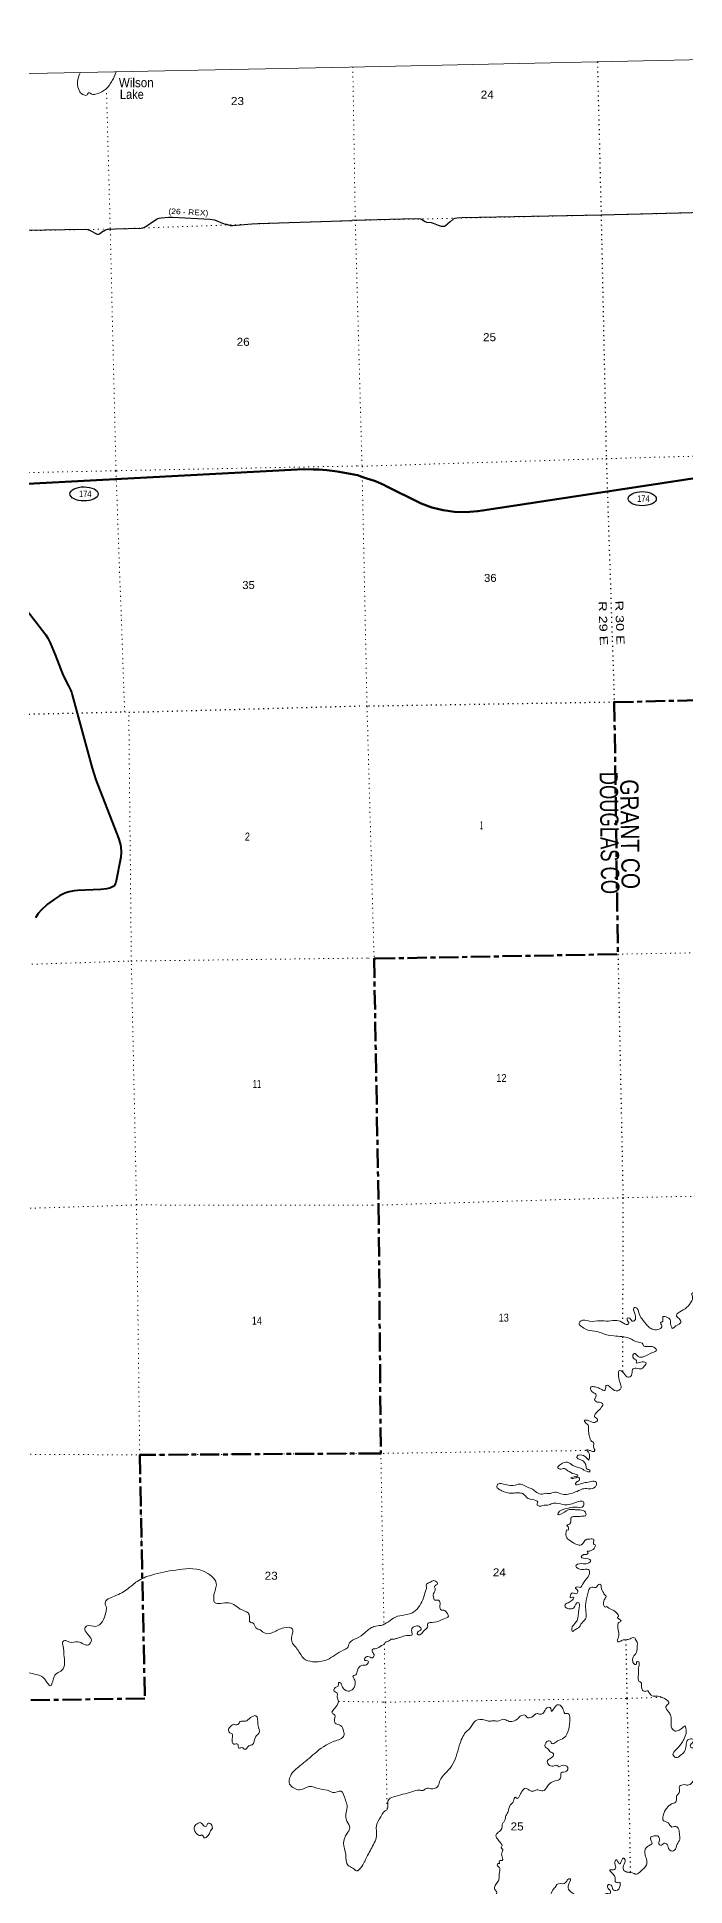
# Model space of a CAD drawing. Header units: feet. Extents: x 246606 to 497223, y 1368 to 189004.
# Drawn here: x 455535 to 469715, y 148566 to 189004 of the extents above; entities that cross this region are included whole.
import ezdxf
from ezdxf.enums import TextEntityAlignment as Align

# ---------------------------------------------------------------- set-up
doc = ezdxf.new("R2010")
doc.units = ezdxf.units.FT
doc.header["$LTSCALE"] = 70
doc.linetypes.add('DOTTED', pattern=[1.5, 0.3, -1.2])
doc.linetypes.add('LONG_DASH_SHORT_DASH', pattern=[9.9, 6, -1.2, 1.5, -1.2])
for name, color, linetype, lineweight in [('11', 7, 'LONG_DASH_SHORT_DASH', 60), ('17', 7, 'Continuous', 25), ('23', 7, 'Continuous', 70), ('26', 7, 'Continuous', 40), ('29', 7, 'Continuous', 25), ('30', 7, 'Continuous', 25), ('39', 7, 'Continuous', 13), ('4', 7, 'Continuous', 13), ('6', 7, 'DOTTED', 25), ('7', 7, 'DOTTED', 13)]:
    doc.layers.add(name, color=color, linetype=linetype, lineweight=lineweight)
doc.layers.add('12', color=7, linetype='Continuous')
doc.layers.add('41', color=7, linetype='Continuous')

msp = doc.modelspace()

# ---------------------------------------------------------------- linework, layer by layer
at = {"layer": '11'}
for p, q in [((468167.7, 174454.92), (468247.09, 168945.47)), ((463059.87, 158026.68), (462989.29, 158027.99)), ((463059.87, 158026.68), (462989.29, 158027.99))]:
    msp.add_line(p, q, dxfattribs=at)
for points in [[(468167.7, 174454.92), (473493.23, 174586.36), (473628.3, 174585.25), (478871.89, 174727.01), (478966.49, 174733.1), (484252.57, 174867.71), (484323.08, 174869.24), (489606.7, 175023.98), (493487.68, 175164.82)], [(462911.78, 168850.13), (462952.6, 168848.78), (468247.09, 168945.47)], [(462911.78, 168850.13), (463009.94, 163445.98), (463060.07, 158026.68), (463060.08, 158025.91)], [(462989.29, 158027.99), (457783.97, 157993.85), (457896.37, 152668.42), (452551.05, 152580.93), (447259.31, 152393.25), (447326.88, 146970.59), (441977.75, 146842.38), (442075.46, 142008.47)]]:
    msp.add_lwpolyline(points, dxfattribs=at)
at = {"layer": '17'}
for centre in [(456565.73, 179011.01), (468777.77, 178906.13)]:
    msp.add_ellipse(centre, major_axis=(309.24, -1), ratio=0.500121, dxfattribs=at)
at = {"layer": '23'}
for points in [[(454220.97, 179175.2), (461376.19, 179548.77), (461582.26, 179548.31), (461705.29, 179544.15), (461881.05, 179530.32), (462049.54, 179510.09), (462148.38, 179494.36), (462547.81, 179421.93)], [(462547.81, 179421.93), (462640.36, 179382.88), (462730.91, 179356.36), (462939.99, 179289.19), (463140.9, 179200.54), (463160.12, 179190.7), (463941.54, 178800.57), (464178.49, 178715.01), (464423.08, 178654.69), (464672.64, 178620.26), (464924.42, 178612.11), (465175.69, 178630.32), (465280.8, 178645.86), (473283.24, 179865.96)]]:
    msp.add_lwpolyline(points, dxfattribs=at)
at = {"layer": '26'}
msp.add_lwpolyline([(455166.45, 176657.74), (455727.52, 175927.32), (455773.73, 175858.69), (455822.32, 175750.79), (455936.2, 175491.74), (456108.74, 175039.63), (456224.23, 174816.92), (456269.09, 174724.7), (456289.61, 174677.5), (456309.19, 174618.08), (456744.79, 173016.75), (456820.36, 172755.28), (457318.9, 171481.47), (457351.12, 171386.35), (457363.42, 171337.1), (457371.55, 171284.31), (457379.83, 171177), (457371.97, 171066.41), (457261.12, 170512.41), (457248.56, 170481.21), (457230.09, 170450.43), (457199.33, 170423.74), (457174.71, 170407.33), (457127.53, 170388.85), (457057.79, 170372.43), (456931.9, 170359.59), (456418.84, 170338.57), (456353.08, 170331.21), (456240.38, 170305.73), (456164.49, 170283.15), (456105, 170260.57), (456029.11, 170223.63), (455941.26, 170165.4), (455765.1, 170038.42), (455629.32, 169909.87), (455564.51, 169836.74), (455504.08, 169741.07)], dxfattribs=at)
at = {"layer": '29'}
for points in [[(453030.8, 184743.43), (456586.9, 184799.28), (456642.4, 184795.16), (456686.28, 184780.69), (456855.64, 184692.71), (456876.78, 184690.37), (456901.71, 184697.86), (456949.83, 184736.49), (457036.18, 184789.76), (457080.26, 184802.16), (457109.19, 184802.16), (457246.93, 184806.29), (457816.78, 184822.61), (457854.18, 184827.6), (457873.64, 184837.61), (457914.03, 184860.03), (458083.32, 184975.86), (458168.35, 185029.69), (458208.24, 185044.66), (458249.74, 185048.98), (458422.67, 185064.62), (458498.04, 185064.96), (459325.28, 185023.45), (459416.72, 185004.86), (459634.46, 184919.91), (459681.83, 184907.44), (459766.6, 184884.98), (459815.06, 184884.22), (460237.44, 184920.69), (460369.68, 184926.2), (462432.93, 184988.96)], [(464828.71, 185050.27), (464725.95, 185044.2), (464677.87, 185034.95), (464643.81, 185022.38), (464575.07, 184963.83), (464472.63, 184873.98), (464450.45, 184861.03), (464431.2, 184856.62), (464413.47, 184857.33), (464389.43, 184861.03), (464321.25, 184883.44), (464213.77, 184927.64), (464169.93, 184939.2), (464067.7, 184949.84), (464031.93, 184959.11), (463971.56, 184999.8), (463951.22, 185010.9), (463930.99, 185018.45), (463809.6, 185024.76), (462432.93, 184988.96)], [(471844.79, 185208.63), (467879.06, 185109.91), (464828.71, 185050.27)]]:
    msp.add_lwpolyline(points, dxfattribs=at)
at = {"layer": '39'}
for points in [[(456482.83, 188223.61), (456421.94, 188022.7), (456474.11, 187806.14), (456558.94, 187735.52), (456635.77, 187739.32), (456653.14, 187771.98), (456681.15, 187784.73), (456732.56, 187753.66), (456819.61, 187753.67), (456997.79, 187830.4), (457155.32, 188001.42), (457207.44, 188099.42), (457267.75, 188240.17)], [(468897.19, 160816.81), (468971.23, 160756.04), (469088.77, 160730.59), (469196.57, 160775.52), (469207.56, 160822.18), (469179.82, 160886.07), (469217.68, 160905.13), (469230.87, 160943.77), (469231.1, 161018.42), (469305.9, 161010.11), (469388.04, 160947.52), (469406.95, 160830.96), (469428.54, 160770.96), (469428.69, 160764.91), (469516.24, 160813.39), (469623.23, 160892.6), (469587, 160974.44), (469526.83, 161045.63), (469559.98, 161092.82), (469714.94, 161189.3), (469836.89, 161317.28), (469880.84, 161419.18), (469877.91, 161457.44), (469864.66, 161505.54), (469862.17, 161525.66), (469916.33, 161537.03), (469980.24, 161562.76), (470023.89, 161592.04), (470034.35, 161660.88), (470078.68, 161661.93), (470105.64, 161715.02), (470153.28, 161746.42), (470172.19, 161714.59), (470204.9, 161779.92), (470225.91, 161828.84), (470276.39, 161741.28), (470220.45, 161635.05), (470212.02, 161481.54), (470237.93, 161409.53), (470249.54, 161345.26), (470363.68, 161378.23), (470534.86, 161471.07), (470608.16, 161525.26), (470594.92, 161573.36), (470529.71, 161686.79), (470497.41, 161857.49), (470437.44, 162005.34), (470341.57, 162136.2), (470278.09, 162261.77), (470215.86, 162334.93), (470124.94, 162427.58), (470115.05, 162504), (470223.1, 162454.12), (470340.46, 162352.02), (470397.02, 162262.59), (470441.98, 162237.43), (470451.29, 162185.21), (470501.67, 162101.68), (470561.36, 162050.65), (470613.99, 161957.1), (470622.2, 161951.24), (470688.93, 162027.47), (470736.71, 162052.81), (470782.77, 162066.01), (470795.49, 162040.09), (470746.79, 161968.33), (470689.37, 161839.87), (470668.65, 161778.86), (470739.42, 161770.46), (470830.9, 161823.07), (470828.37, 161675.75), (470776.42, 161486.9), (470700.19, 161386.24), (470697.51, 161244.97), (470742.13, 161233.93), (470877.57, 161303.72), (470909.37, 161407.36), (470964.73, 161453.06), (471050.61, 161487.38), (471092.97, 161571.1), (471096.71, 161668.01), (471133.84, 161717.31), (471242.41, 161729.98), (471343.4, 161807.03), (471384.32, 161866.5), (471388.05, 161963.42), (471479.88, 162001.92), (471534.77, 161983.05), (471646.02, 162052.27), (471727.1, 162118.75), (471781.74, 162194.69)], [(467564.53, 158110.18), (467744.59, 158084.21), (467712.25, 158172.2), (467721.08, 158224.86), (467714.07, 158265.04), (467675.16, 158290.34), (467621.99, 158406.07), (467600.35, 158552.82), (467594.11, 158645.46), (467528.13, 158706.43), (467507.17, 158740.22), (467614.01, 158740.75), (467743.89, 158705.51), (467803.04, 158761.39), (467780.01, 158797.15), (467736.97, 158826.38), (467808.6, 158951.14), (467902.82, 159058.28), (467915.82, 159104.99), (467844.28, 159145.65), (467761.14, 159165.86), (467738.06, 159203.64), (467766.98, 159258.79), (467765.54, 159319.28), (467681.53, 159375.78), (467652.93, 159475.96), (467719.23, 159485.61), (467820.66, 159459.78), (467918.63, 159409.67), (467953.08, 159402.42), (467976.25, 159445.33), (467992.75, 159514.31), (468080.31, 159478.07), (468205.3, 159394.3), (468277.45, 159412.16), (468314.63, 159459.44), (468289.53, 159581.9), (468256.66, 159776.79), (468267.35, 159835.54), (468373.48, 159781.59), (468468.29, 159695.08), (468541.98, 159733.15), (468567.21, 159858.82), (468647.09, 159890.98), (468766.36, 159877.68), (468823.5, 159933.51), (468861.97, 160011.08), (468803.06, 160029.85), (468688.73, 160004.94), (468646.27, 160009.98), (468657.49, 160046.56), (468608.07, 160089.76), (468573.72, 160177.7), (468603.08, 160214.71), (468693.47, 160144.24), (468810.44, 160142.99), (469003.88, 160232.32), (469091.34, 160284.84), (468998.79, 160361.31), (468863.63, 160364.14), (468808.75, 160383.01), (468793.82, 160416.95), (468696.04, 160459), (468496.41, 160545.02), (468154.47, 160595.38), (467919.33, 160648.29), (467779.09, 160695.38), (467590.88, 160725.19), (467472.47, 160786.92), (467400.16, 160859.84), (467428.95, 160921.05), (467626.56, 160919.7), (467852.2, 160927.09), (468039.84, 160921.47), (468222.97, 160935.92), (468367.48, 160878.84), (468452.88, 160848.59), (468488.57, 160873.65), (468475.85, 160899.57), (468450.66, 160941.34), (468451.72, 160981.71), (468504.16, 160980.94), (468560.01, 160921.75), (468616.09, 160937.21), (468627.98, 161030.28), (468599.48, 161126.43), (468593.57, 161204.97), (468629.56, 161217.93), (468707, 161098.73), (468768.41, 160975.13), (468897.19, 160816.81)], [(465594.06, 157292.67), (465622.8, 157355.89), (465786.4, 157343.65), (466000.33, 157334.62), (466122.81, 157355.69), (466237.05, 157299.91), (466351, 157256.23), (466445.23, 157193.92), (466561.53, 157136.17), (466669.95, 157154.89), (466744.75, 157146.58), (466862.87, 157181.67), (466996.82, 157144.52), (467252.54, 157158.67), (467386.35, 157212.29), (467504.27, 157255.44), (467623.3, 157252.23), (467739.45, 157285.25), (467778.31, 157346.69), (467768.95, 157400.94), (467667.82, 157414.67), (467533.39, 157387.26), (467427.12, 157362.54), (467316.63, 157345.79), (467335.67, 157392.64), (467406.87, 157450.82), (467391.51, 157502.9), (467293.16, 157484.42), (467218.46, 157488.69), (467290.38, 157516.63), (467372.37, 157544.81), (467256.36, 157590.46), (467117.31, 157671.87), (467072.41, 157695.01), (466973.86, 157684.6), (466934.85, 157713.93), (466991.61, 157785.88), (467145.71, 157833.93), (467262.3, 157764.09), (467447.44, 157693.86), (467571.95, 157630.25), (467632.4, 157631.69), (467635.9, 157653.96), (467572.71, 157682.72), (467546.61, 157762.79), (467510.57, 157836.57), (467422.58, 157890.96), (467350.95, 157935.65), (467356.18, 157970.07), (467493.05, 157979.38), (467575.24, 157914.76), (467610.32, 157881.3), (467623.12, 157936.08), (467627.58, 158002.75), (467602.2, 158052.58), (467564.63, 158106.15), (467564.53, 158110.18)], [(467583.89, 154931.43), (467539, 154700.39), (467551.29, 154523.16), (467539.88, 154409.93), (467455.39, 154317.14), (467385.35, 154210.57), (467315.64, 154174.62), (467243.97, 154136.6), (467235.09, 154170.68), (467355.31, 154371.24), (467389.98, 154608.08), (467390.5, 154755.36), (467372.08, 154767.02), (467280.11, 154649.85), (467171.69, 154631.13), (467094.15, 154669.63), (467090.99, 154717.97), (467196.39, 154778.98), (467276.6, 154881.75), (467202.19, 154873.93), (467209, 154926.54), (467254.19, 154976.03), (467339.25, 154959.9), (467368.04, 155021.1), (467316.17, 155082.4), (467372.06, 155105.92), (467418.65, 155096.94), (467490.95, 155193.48), (467615.72, 155371.95), (467617.3, 155474.87), (467491.94, 155490.04), (467343.78, 155530.89), (467324.88, 155562.72), (467444.58, 155616), (467583.61, 155619.31), (467650.73, 155679.41), (467593.25, 155722.42), (467445.1, 155763.27), (467492.3, 155812.81), (467558.75, 155816.41), (467592.24, 155849.48), (467577.46, 155877.37), (467649.62, 155895.23), (467732.99, 156034.39), (467728.96, 156034.29), (467720.37, 156141), (467633.39, 156153.05), (467550.91, 156145.04), (467448.83, 156029.64), (467323.46, 156044.81), (467186.39, 156128.29), (467115.86, 156211.34), (467148.81, 156351.31), (467150.87, 156349.35), (467165.84, 156398.12), (467126.25, 156451.64), (467174.13, 156472.95), (467216.88, 156540.54), (467224.98, 156623.44), (467351.4, 156648.64), (467482.33, 156653.78), (467548.39, 156673.5), (467516.05, 156761.49), (467390.35, 156790.78), (467289.36, 156798.46), (467178.48, 156797.84), (467029.23, 156715.61), (466934.96, 156695.21), (466938.46, 156717.48), (467115.49, 156818.53), (467306.19, 156853.33), (467493.02, 156881.98), (467493.01, 156966.71), (467327.97, 156954.71), (467169.84, 156906.56), (467044.76, 156909.64), (466836.45, 156936.95), (466740.45, 156904.41), (466597.76, 156884.87), (466523.45, 156873.02), (466478.2, 156910.27), (466491.2, 156956.98), (466368.76, 157018.61), (466258.99, 157056.35), (466182.51, 157135.22), (466097.16, 157163.44), (466026.58, 157163.78), (465921.94, 157155.24), (465704.89, 157210.59), (465623.14, 157257.06), (465594.06, 157292.67)], [(454914.67, 153363.43), (454862.57, 153186.79), (454838.72, 153091.46), (454888.16, 153058.33), (455000.82, 153163.78), (455124.53, 153233.2), (455483.68, 153201.21), (455709.3, 153087.47), (455755.8, 153011.93), (455785.01, 152978.33), (455822.42, 152940.88), (455895.07, 153105.9), (455975.1, 153220.68), (456080.71, 153285.64), (456141.53, 153438.29), (456124.7, 153619.38), (456107.6, 153810.54), (456103.07, 153907.22), (456144.88, 153934.41), (456244.95, 153900.44), (456437.05, 153908.93), (456661.53, 153839.53), (456725.53, 153947.89), (456632.9, 154084.87), (456585.21, 154206.77), (456630.54, 154254.2), (456821.09, 154244.51), (456966.17, 154348.7), (457042.03, 154546.05), (457053.48, 154651.17), (457026.43, 154757.42), (457233.14, 154905.38), (457522.53, 155065.35), (457728.87, 155227.42), (458039.06, 155365.69), (458570.62, 155476.84), (459176.59, 155450.58), (459458.89, 155180.88), (459408.82, 154925.64), (459423.01, 154768.69), (459728.92, 154759.66), (460024.49, 154603.19), (460178.94, 154501.92), (460213.88, 154325.29), (460256.57, 154318.21), (460326.1, 154212.96), (460418.4, 154166.7), (460525.59, 154092.57), (460703.15, 154114.84), (460935.44, 154212.99), (461124.22, 154193.17), (461112.32, 154027.55), (461108.96, 153922.61), (461243.51, 153730.14), (461373.95, 153539.59), (461563.99, 153471.41), (461880.68, 153515.06), (462233.67, 153720.87), (462327.4, 153775.47), (462371.16, 153883.36), (462526.57, 153979.72), (462715.53, 154109.13), (462908.49, 154240.64), (463066.97, 154261.85)], [(463066.97, 154261.85), (463224.77, 154345.52), (463377.62, 154445.99), (463586.18, 154493.31), (463782.21, 154558.5), (463909.82, 154702.75), (463992.57, 154868.12), (464043.08, 155032.72), (464057.33, 155111.73), (464050.32, 155151.91), (464129.67, 155206.25), (464221.5, 155244.74), (464289, 155203.99), (464297.78, 155173.94), (464242.37, 155130.26), (464248.47, 155043.66), (464202.71, 154933.64), (464211.87, 154887.46), (464239.75, 154817.52), (464280.05, 154818.48), (464318.43, 154815.36), (464358.07, 154759.82), (464349.72, 154687), (464384.03, 154601.07), (464436.52, 154598.29), (464504.36, 154543.42), (464536.36, 154469.54), (464425.01, 154404.35), (464223.08, 154332.98), (464086.64, 154305.52), (464082.42, 154228.76), (463991.89, 154135.83), (463913.07, 154059.32), (463856.12, 154080.15), (463859.38, 154112.5), (463940.41, 154181), (463908.84, 154236.73), (463823.82, 154250.85), (463734.49, 154192.24), (463734.01, 154127.67), (463741.74, 154057.25), (463665.46, 154043.33), (463516.87, 154017.61), (463422.84, 153987.13), (463358.79, 153967.45), (463288.36, 153961.73), (463204.89, 153911.33), (463152.98, 153889.92), (463137.53, 153861.31), (463075.92, 153825.31)], [(469696.97, 150783.8), (469797.96, 150776.12), (469888.88, 150852.92), (469944.47, 150973.26), (469962.02, 151167.34), (469985.29, 151290.95), (469980.2, 151335.21), (470020.88, 151404.76), (469993.62, 151533.22), (469940.65, 151556.16), (469905.72, 151583.57), (469840.91, 151596.15), (469829.92, 151634.22), (469886.62, 151708.19), (469909.75, 151753.12), (469832.41, 151783.56), (469764.71, 151747.65), (469739.19, 151634.08), (469701.92, 151506.1), (469607.27, 151417.1), (469517.6, 151372.61), (469451.49, 151439.62), (469509.58, 151539.85), (469629.42, 151671.81), (469687.52, 151772.04), (469740.67, 151910.48), (469734.18, 152013.2), (469714.75, 152067.21), (469682.99, 152046.28), (469583.83, 151977.35), (469497.66, 151955.12), (469425.55, 152019.98), (469412.3, 152152.8), (469405.19, 152281.74), (469354.52, 152377.36), (469295.41, 152488.92), (469324.77, 152525.93), (469360.17, 152563.08), (469267, 152665.76), (469072.21, 152717.61), (468975.01, 152735.47), (468960.42, 152755.29), (468925.06, 152800.85), (468904.14, 152832.62), (468841.86, 152823.07), (468774.31, 152865.84), (468736.16, 153028.34), (468730.07, 153030.21), (468700.31, 153263.5), (468694.26, 153348.08), (468709.37, 153390.81), (468691.13, 153479.13), (468661.1, 153470.35), (468650.26, 153417.64), (468620.13, 153412.89), (468570.14, 153480.29), (468578.14, 153567.22), (468654.04, 153681.99), (468665.98, 153773.05), (468648.07, 153931.99), (468643.95, 153935.93), (468620.63, 153983.79), (468533.89, 153985.76), (468494.07, 153964.64), (468401.66, 153950.33), (468327.44, 153934.44), (468255.53, 153906.51), (468237.06, 153920.19), (468251.59, 153987.11), (468263.19, 154092.28), (468243.47, 154243.1), (468265.63, 154328.36), (468317.25, 154361.86), (468236.6, 154446.69), (468246.58, 154450.96), (468142.27, 154597.75), (468021.74, 154663.47), (467997.23, 154677.01), (467971.27, 154666.3), (467934.56, 154768.31), (467957.11, 154837.43), (467985.56, 154912.75), (467942.18, 154956.1), (467929.13, 154996.13), (467929.27, 154990.08), (467889.16, 155065.78), (467854.57, 155163.81), (467808.56, 155148.59), (467781.5, 155099.53), (467676.62, 155101.07), (467583.89, 154931.43)], [(463075.92, 153825.31), (462936.81, 153755.65), (462874.9, 153739.79), (462878.44, 153681.39), (462912.69, 153609.59), (462873.53, 153558.27), (462775.64, 153586.25), (462709.81, 153548.42), (462698.67, 153509.85), (462784.32, 153485.63), (462743.87, 153406.05), (462639.03, 153389.5), (462548.57, 153286.58), (462510.67, 153186.89), (462448.99, 153145.13), (462463.94, 153115.23), (462498.66, 153025.3), (462455.99, 152875.09), (462345.86, 152828.17), (462245.32, 152880.28), (462203.03, 152949.88), (462177.29, 153005.74), (462142.58, 153017.03), (462128.22, 152946.12), (462058.46, 152904.17), (462040.21, 152827.13), (462112.58, 152768.31), (462103.82, 152715.68), (462128.22, 152633.57), (462083.32, 152491.38), (462030.21, 152431.67), (461991.78, 152352.14), (462051.7, 152305.13), (462047.77, 152222.37), (462060.39, 152125.87), (462179.09, 152076.2), (462245.05, 151952.71), (462251.55, 151858.09), (462038.25, 151730.14), (461611.93, 151464.15), (461294.9, 151198.69), (461080.17, 150969.88), (461062.4, 150796.05), (461163.99, 150703.64), (461280.36, 150666.01), (461482.92, 150739.27), (461721.09, 150688.34), (461940.95, 150641.02), (462006.53, 150610.28), (462185.91, 150640.65), (462283.99, 150449.35), (462323.54, 150329.29), (462295.71, 150153.21), (462316.22, 149986.32), (462382.75, 149840.67), (462317.3, 149710.09), (462243.67, 149504.72), (462290.56, 149257.79), (462347.45, 149015.12), (462446.13, 148956.92), (462526.65, 148896.28), (462641.54, 148993.72), (462768.91, 149234.62), (462915.68, 149508.23), (462964.52, 149654.54), (462962.46, 149890.42), (463056.69, 150082.15), (463122.87, 150184.51), (463151.99, 150206.9)], [(463150.73, 150205.89), (463197.59, 150243.76), (463213.42, 150340.97), (463219.22, 150435.92), (463338.3, 150515.41), (463738.85, 150627.83), (463903.31, 150664.02), (463984.2, 150653.84), (464049.69, 150697.76), (464156.68, 150692.24), (464300.85, 150734), (464344.5, 150848.01), (464502.67, 151063.59), (464635.7, 151234.19), (464794.19, 151689.83), (464943.15, 151953.6), (465006.33, 152009.57), (465127.32, 152177.87), (465342.69, 152193.08), (465442.05, 152169.23), (465534.5, 152181.51), (465607.28, 152173.16), (465749.44, 152214.87), (465843.14, 152174.74), (465956.13, 152171.38), (466061.53, 152232.39), (466106.82, 152277.85), (466221.29, 152296.71), (466252.43, 152259.12), (466361.29, 152259.7), (466478.35, 152339.14), (466543.26, 152322.53), (466605.39, 152338.13), (466651.97, 152413.88), (466741.21, 152476.52), (466782.13, 152451.27), (466789.57, 152392.95), (466852.61, 152454.97), (466945.59, 152529.8), (467012.95, 152495.1), (467059.87, 152387.28), (467087.18, 152341.53), (467166.05, 152331.31), (467194.6, 152233.14), (467170.1, 151992.5), (467065.66, 151806.44), (466928.16, 151738.62), (466842.82, 151682.12), (466800.5, 151681.11), (466779.34, 151722.97), (466744.6, 151742.32), (466657.62, 151669.64), (466655.04, 151609.06), (466730.94, 151554.39), (466760.26, 151508.69), (466836.01, 151460.06), (466817.55, 151389.01), (466706.44, 151313.75), (466728.75, 151223.5), (466830.37, 151189.61), (466914.71, 151203.72), (466963.79, 151174.63), (467025.63, 151202.33), (467151.67, 151158.93), (467123.37, 151077.57), (467005.3, 151040.46), (466991.97, 150923.14), (466828.32, 150852.68), (466696.1, 150732.53), (466605.38, 150647.66), (466493.98, 150669.22), (466413.86, 150647.13), (466345.49, 150639.46), (466294.35, 150670.51), (466227.03, 150703.2), (466142.02, 150632.59), (466088.1, 150526.41), (466044.78, 150483.02), (466003.9, 150506.25), (465961.54, 150422.54), (465891.12, 150332.1), (465836.38, 150175.47), (465786.35, 150075.43), (465773.97, 150002.51), (465738.86, 149953.26), (465714.01, 149896.19), (465705.71, 149821.35), (465629, 149740.85), (465576.33, 149666.97), (465628.91, 149575.43), (465683.13, 149500.07)], [(459762.71, 152048.34), (459830.35, 152094.27), (459929.43, 152098.58), (459982.49, 152160.31), (460095.63, 152168.98), (460208.97, 152248.24), (460327.34, 152289.3), (460370.79, 152096.73), (460391.99, 151903.65), (460324.87, 151837.56), (460244.6, 151654.22), (460172.28, 151632.37), (460087.43, 151547.73), (460015.42, 151592.44), (459954.93, 151582.97), (459928.46, 151667.04), (459841.41, 151667.04), (459805.86, 151789.22), (459803.2, 151891.99), (459743.59, 151926.9), (459728.17, 151974.94), (459733.4, 152007.33), (459762.71, 152048.34)], [(469004.71, 148108.56), (468962.25, 148113.6), (468843.69, 148266.11), (468734.82, 148350.26), (468593.96, 148338.83), (468517.3, 148256.32), (468476.47, 148192.81), (468451.86, 148210.38), (468400.62, 148245.47), (468349.91, 148173.66), (468344.16, 148076.69), (468284.09, 148143.85), (468246.76, 148187.34), (468203.58, 148137.9), (468202.58, 148010.79), (468136.51, 148075.78), (468128.93, 148140.16), (468090.93, 148127.15), (467982.89, 148092.3), (467865.2, 148123.79), (467779.9, 148150), (467734.75, 148183.22), (467771.3, 148256.71), (467879.78, 148273.42), (467912.3, 148346.81), (467959.7, 148388.29), (468038.15, 148396.21), (468068.51, 148390.88), (468076.76, 148467.73), (468022.93, 148526.97), (468043.36, 148600.07), (468110.77, 148563.35), (468140.81, 148487.41), (468203.85, 148464.7), (468296.01, 148573.81), (468286.27, 148644.19), (468201.54, 148646.2), (468187.1, 148744.7), (468142.86, 148824.34), (468070.02, 148919.44), (468152.69, 148919.39), (468197.69, 148976.94), (468182.86, 149091.57), (468209.96, 149138.62), (468251.56, 149085.14), (468282.7, 149047.55), (468317.77, 149098.82), (468376.39, 149176.87), (468403.5, 149139.19), (468368.15, 149015.29), (468366.23, 148926.49), (468440.12, 148871.77), (468555.46, 148854.34), (468644.89, 148824.19), (468750.15, 148891.25), (468869.79, 149031.27), (468879.82, 149118.25), (468844.5, 149246.52), (468862.96, 149402.29), (468934.3, 149454.42), (468995.71, 149500.26), (468974.31, 149552.2), (468964.37, 149630.64), (469042.29, 149660.73), (469129.08, 149656.75), (469150, 149540.24), (469143.1, 149491.66), (469184.26, 149456.33), (469255.74, 149502.42), (469320.9, 149475.73), (469372.05, 149359.94), (469441.28, 149331.33), (469481.2, 149348.42), (469542.6, 149478.99), (469598.63, 149581.18), (469591.43, 149714.15), (469568.54, 149828.59), (469486.98, 149867), (469428.78, 149855.52), (469393.9, 149880.92), (469345.87, 149950.38), (469242, 149994.3), (469235.47, 150099.04), (469316.06, 150270.41), (469420.79, 150359.65), (469506.62, 150395.99), (469531.37, 150457.09), (469537.27, 150548.01), (469586.3, 150605.66), (469597.04, 150747.13), (469696.97, 150783.8)], [(459372.91, 149828.05), (459346.22, 149917.37), (459264.82, 149933.63), (459246.05, 149876.73), (459191.38, 149877.48), (459122.73, 149948.48), (459038.28, 149926.35), (458973.55, 149846.21), (459048.33, 149694.7), (459117.75, 149672.11), (459143.79, 149682.8), (459191.94, 149621.41), (459283.75, 149671.93), (459326.07, 149757.61), (459372.91, 149828.05)], [(465683.13, 149500.07), (465712.59, 149448.32), (465693.5, 149403.49), (465726.65, 149365.95), (465704.3, 149288.76), (465723.16, 149174.22), (465716.35, 149121.61), (465667.94, 149122.48), (465650.39, 149097.85), (465655.47, 149053.59), (465621.12, 149056.81), (465607.88, 149020.18), (465653.46, 148968.82), (465648.62, 148833.55), (465646.95, 148734.66), (465622.44, 148663.47), (465562.09, 148573.28), (465553.94, 148492.39), (465597.79, 148428.88), (465565.17, 148359.52), (465487.16, 148248.73), (465497.48, 148154.16), (465556.07, 148064.78), (465643.25, 147959.94), (465697.22, 147979.38), (465725.58, 147974.01), (465741.89, 147966.32), (465764.96, 148013.27), (465784.06, 148058.11), (465836.6, 147968.58), (465877.71, 147935.26), (465946.71, 147916.73), (465984.94, 147919.66), (466063.04, 148026.42), (466207.93, 148037.94), (466300.44, 147963.48), (466290.51, 147872.47), (466306.01, 147814.34), (466294.93, 147771.71), (466346.99, 147787.07), (466458.24, 147856.29), (466551.31, 147927.09), (466555.1, 148022), (466551.06, 148106.63), (466504.52, 148113.59), (466398.55, 148076.77), (466362.08, 148083.97), (466393.02, 148139.17), (466451.94, 148205.13), (466497.85, 148224.38), (466550.53, 148213.53), (466566.02, 148240.12), (466550.86, 148284.14), (466626.47, 148326.29), (466703.04, 148328.11), (466762.77, 148359.79), (466820.34, 148482.2), (466885.2, 148552.33), (466912.26, 148601.39), (467073.03, 148623.37), (467114.57, 148656.63), (467171.52, 148720.53), (467201.65, 148725.28), (467177.76, 148627.88), (467166.78, 148496.5), (467243.26, 148417.63), (467331.97, 148333), (467336.78, 148216.11), (467291.45, 148087.94), (467287.37, 148005.14), (467348.69, 147970.29), (467441.67, 147960.4), (467559.45, 147924.87), (467683.09, 147897.56), (467798.67, 147954.77), (467878.93, 147970.81), (467914.2, 147929.28), (467858.79, 147885.6), (467833.26, 147856.75), (467843.49, 147766.22), (467778, 147722.3), (467726.81, 147670.65), (467794.37, 147543.15), (467875.27, 147363.52), (467968.21, 147186.2), (467967.69, 147038.92), (467981.75, 146956.55), (468062.88, 146936.29), (468169.97, 146842.01), (468133.9, 146748.36), (468124.46, 146552.46)]]:
    msp.add_spline(points, degree=3, dxfattribs=at)
at = {"layer": '4'}
msp.add_lwpolyline([(246606.45, 184933.96), (277430.77, 185294.38), (308254.57, 185697.19), (339077.78, 186142.4), (369900.35, 186630.01), (400722.22, 187160.02), (431543.33, 187732.43), (462363.63, 188347.22), (493183.04, 189004.41), (497222.97, 5471.78), (466151.09, 4809.2), (435078.34, 4189.37), (404004.75, 3612.28), (372930.4, 3077.93), (341855.35, 2586.32), (310779.64, 2137.47), (279703.36, 1731.35), (248626.54, 1367.98)], close=True, dxfattribs=at)
at = {"layer": '6'}
for p, q in [((467991.68, 179782.49), (468166.77, 174454.9)), ((468347.58, 160577.07), (468345.02, 159807.85))]:
    msp.add_line(p, q, dxfattribs=at)
for points in [[(467797.2, 188460.01), (467879.06, 185109.91), (467991.67, 179782.74), (467991.68, 179782.49)], [(431813.95, 173681.15), (435896.65, 173802.15), (436182.12, 173800.72), (441297.88, 173873.1), (441456.69, 173877.09), (446620.24, 174018.84), (446800.2, 174027.05), (452040.82, 174124.52), (452212.94, 174122.46), (457454.95, 174244.16), (457544.23, 174236.15), (462651.94, 174375.84)], [(468166.77, 174454.9), (462756.77, 174366.02), (462651.94, 174375.84)], [(468247.09, 168945.72), (468247.09, 168945.47), (468357.68, 163618.25), (468348.61, 160886.4)], [(468419.44, 153953.43), (468444.24, 152668.39), (468517.69, 148859.91)]]:
    msp.add_lwpolyline(points, dxfattribs=at)
at = {"layer": '7'}
for p, q in [((462911.78, 168850.13), (462765.05, 168860.55)), ((467751.38, 158094.19), (462989.34, 158025.66)), ((463060.07, 158026.68), (463126.59, 154293.44)), ((463101.52, 152589.87), (462125.99, 152604.59))]:
    msp.add_line(p, q, dxfattribs=at)
for points in [[(462446.29, 188348.93), (462499.65, 185003.53), (462647.83, 179616.61), (462756.77, 174366.02)], [(457454.95, 174244.16), (457263.68, 179518.75), (457138.6, 184817.07), (457055.71, 187875.81)], [(493254.26, 185769.57), (489319.92, 185636.65), (483943.58, 185481.92), (478586.37, 185374.01), (473193.43, 185241.11), (467879.06, 185109.91), (462508.07, 184993.32), (462432.93, 184988.96)], [(431609.98, 184272.14), (435798.27, 184400.29), (441071.19, 184476.46), (446440.52, 184631.22), (451829.51, 184705.92), (457138.96, 184802.96), (462432.93, 184988.96)], [(467990.6, 179782.71), (467991.67, 179782.74), (473281.55, 179927.52), (478702.92, 180050.95), (484185.73, 180222.11), (486136.29, 180258.38)], [(462543.68, 179622.32), (457263.68, 179518.75), (452029.6, 179403.29), (446527.27, 179327.98), (442595.83, 179215.98)], [(462543.68, 179622.32), (462647.83, 179616.61), (467990.6, 179782.71)], [(462756.77, 174366.02), (462911.78, 168850.13), (462911.92, 168842.2)], [(457841.24, 155280.35), (457783.97, 157993.85), (457714.02, 163460.2), (457600.24, 168791.04), (457544.23, 174236.15)], [(477601.27, 169151.64), (473713.44, 169039.61), (468247.09, 168945.47)], [(431922.78, 168031.02), (436311.14, 168193.98), (441620.07, 168389.81), (446919.04, 168500.73), (452278.45, 168623.14), (457600.14, 168795.07), (462765.05, 168860.55)], [(462878.99, 163453.05), (457714.02, 163460.2), (452380.04, 163294.03), (447059.49, 163156.39), (441669.42, 163045.38), (436405.36, 162915.11), (432025.6, 162692.6)], [(462878.99, 163453.05), (468357.68, 163618.25), (472589.01, 163705.15)], [(432128.95, 157325.87), (436529.41, 157578.46), (441820.96, 157741.63), (447151.57, 157881.51), (452449.77, 158022.66), (457783.97, 157993.85), (462989.29, 158027.99)], [(463134.32, 153859.43), (463157.01, 152586.2), (463196.09, 150242.95)], [(463101.52, 152589.87), (463157.01, 152586.2), (468444.24, 152668.39), (469213.95, 152691.85)]]:
    msp.add_lwpolyline(points, dxfattribs=at)

# ---------------------------------------------------------------- texts
at = {"layer": '12'}
for s, width, p in [('DOUGLAS CO', 0.75, (467843.47, 172931.82)), ('GRANT CO', 0.85, (468294.78, 172765.8))]:
    msp.add_text(s, height=400, rotation=270.826, dxfattribs=dict(at, width=width)).set_placement(p)
at = {"layer": '17', "width": 0.8}
for p in [(456591.78, 178942.7), (468803.82, 178837.82)]:
    msp.add_text('174', height=140, dxfattribs=at).set_placement(p, align=Align.CENTER)
at = {"layer": '30', "width": 1.15}
msp.add_text('(26 - REX)', height=120, rotation=357.127, dxfattribs=at).set_placement((458846.06, 185116.08), align=Align.CENTER)
at = {"layer": '41'}
for s, width, p in [('Wilson', 0.95, (457326.85, 187906.67)), ('Lake', 0.9, (457350.5, 187651.22))]:
    msp.add_text(s, height=200, dxfattribs=dict(at, width=width)).set_placement(p)
at = {"layer": '6', "width": 1.35}
for s, p in [('R 29 E', (467822.99, 176661.85)), ('R 30 E', (468186.62, 176674.59))]:
    msp.add_text(s, height=175, rotation=271.882, dxfattribs=at).set_placement(p)
at = {"layer": '7'}
for s, width, p in [('23', 1.1, (459779.34, 187515.88)), ('24', 1.1, (465245.29, 187657.18)), ('26', 1.1, (459903.59, 182249.81)), ('25', 1.1, (465294.96, 182350.83)), ('36', 1.05, (465317.96, 177086.24)), ('35', 1.05, (460027.98, 176931)), ('2', 0.85, (460084.64, 171429.75)), ('1', 0.4, (465230.27, 171676.16)), ('12', 0.85, (465586.76, 166149.37)), ('11', 0.65, (460257.19, 166020.23)), ('14', 0.85, (460237.38, 160842.96)), ('13', 0.85, (465637.24, 160907.62)), ('23', 1.1, (460517.3, 155263.79)), ('24', 1.1, (465509.73, 155337.81)), ('25', 1.1, (465898.26, 149781.42))]:
    msp.add_text(s, height=175, dxfattribs=dict(at, width=width)).set_placement(p)

doc.saveas('drawing.dxf')
